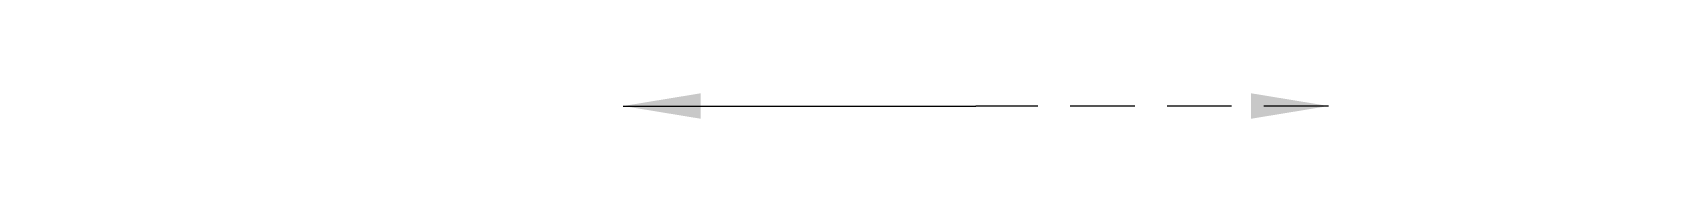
# Model space of a CAD drawing. Header units: millimetres. Extents: x 12345 to 21823, y 12525 to 15622.
# Drawn here: x 12345 to 15501, y 15572 to 15622 of the extents above; entities outside this region: 1.
import ezdxf

# ---------------------------------------------------------------- set-up
doc = ezdxf.new("R2010")
doc.units = ezdxf.units.MM
doc.linetypes.add('DASHED2', pattern=[0.375, 0.25, -0.125])
doc.layers.get('Defpoints').update_dxf_attribs({"color": 8})
doc.styles.add('MS-G', font='MS Gothic.ttf')
doc.styles.add('TATE', font='@MS Gothic.ttf')
doc.dimstyles.new('Copy of DIM100', dxfattribs={"dimscale": 100, "dimtxt": 3.5, "dimasz": 1.5, "dimexe": 1, "dimexo": 1, "dimgap": 0.75, "dimtad": 1, "dimdec": 0, "dimzin": 1, "dimdsep": 46, "dimtxsty": 'MS-G', "dimcen": 0, "dimaunit": 1, "dimadec": 3, "dimazin": 0, "dimtfac": 1, "dimtdec": 0, "dimtix": 1, "dimtmove": 2, "dimatfit": 3, "dimfxl": 2, "dimlwd": 13, "dimlwe": 13, "dimarcsym": 0})
doc.dimstyles.new('DIM100', dxfattribs={"dimscale": 50, "dimtxt": 3.5, "dimasz": 1.5, "dimexe": 1, "dimexo": 1, "dimgap": 0.75, "dimtad": 1, "dimdec": 0, "dimzin": 1, "dimdsep": 46, "dimtxsty": 'MS-G', "dimcen": 0, "dimaunit": 1, "dimadec": 3, "dimazin": 0, "dimtfac": 1, "dimtdec": 0, "dimtix": 1, "dimtmove": 2, "dimatfit": 3, "dimfxl": 2, "dimlwd": 13, "dimlwe": 13, "dimarcsym": 0})

# ---------------------------------------------------------------- blocks, each defined once
blk = doc.blocks.new('*D24')
at = {"color": 0, "linetype": 'Continuous', "lineweight": 13, "transparency": 16777216}
for p, q in [((20975.4, 14653), (21758.4, 14653)), ((20975.4, 12525), (21758.4, 12525))]:
    blk.add_line(p, q, dxfattribs=at)
at = {"color": 0, "linetype": 'DASHED2', "lineweight": 13, "transparency": 16777216}
for p, q in [((21708.4, 14578), (21708.4, 13672.7)), ((21708.4, 12600), (21708.4, 13505.3))]:
    blk.add_line(p, q, dxfattribs=at)
at = {"color": 0, "linetype": 'Continuous', "transparency": 16777216}
for points in [[(21695.9, 14578), (21720.9, 14578), (21708.4, 14653)], [(21695.9, 12600), (21720.9, 12600), (21708.4, 12525)]]:
    blk.add_solid(points, dxfattribs=at)
at = {"layer": 'Defpoints', "color": 0, "linetype": 'Continuous', "transparency": 16777216}
for p in [(20925.4, 14653), (20925.4, 12525), (21708.4, 12525)]:
    blk.add_point(p, dxfattribs=at)
at = {"color": 0, "linetype": 'Continuous', "transparency": 16777216, "insert": (21708.4, 13589), "char_height": 175, "attachment_point": 5, "rotation": 90, "style": 'MS-G'}
blk.add_mtext('L', dxfattribs=at)

msp = doc.modelspace()

# ---------------------------------------------------------------- texts
at = {"linetype": 'Continuous', "extrusion": (0, -1, 0), "attachment_point": 1, "text_direction": (1, 0, 0), "style": 'TATE'}
for s, insert, char_height in [('A1=A3', (12338.2, 15597.1, 2569.7), 250), ('A1', (12717.1, 15597.1, 3376.2), 250), ('P', (13172.5, 15597.1, 1353.4), 350), ('A2', (14280.1, 15597.1, 3632.5), 250), ('P', (15060.6, 15597.1, 1353.4), 350), ('A3', (15182.2, 15597.1, 3255.3), 250)]:
    msp.add_mtext_dynamic_manual_height_columns(s, width=310.603, gutter_width=1, heights=[0], dxfattribs=dict(at, insert=insert, char_height=char_height))

# ---------------------------------------------------------------- dimensions: what is measured, and where the dimension line sits
at = {"linetype": 'Continuous'}
dim = msp.add_linear_dim(base=(21708.4, 12525, -500), p1=(20925.4, 14653, -500), p2=(20925.4, 12525, -500), angle=90, text='L', dimstyle='DIM100', dxfattribs=at)
dim.commit()
dim.dimension.update_dxf_attribs({"geometry": '*D24', "text_midpoint": (21708.4, 13589, -500), "text_rotation": 90})

# ---------------------------------------------------------------- leaders
msp.add_leader([(13488.3, 15597.1, 1187.1), (14170.6, 15597.1, 2095.7)], dimstyle='Copy of DIM100', override={"dimasz": 1.5, "dimgap": 0.75, "dimtad": 0}, dxfattribs=at)
at = {"linetype": 'DASHED2', "ltscale": 500}
msp.add_leader([(14853, 15597.1, 1187.1), (14170.6, 15597.1, 2095.7)], dimstyle='Copy of DIM100', override={"dimasz": 1.5, "dimgap": 0.75, "dimtad": 0}, dxfattribs=at)

doc.saveas('drawing.dxf')
